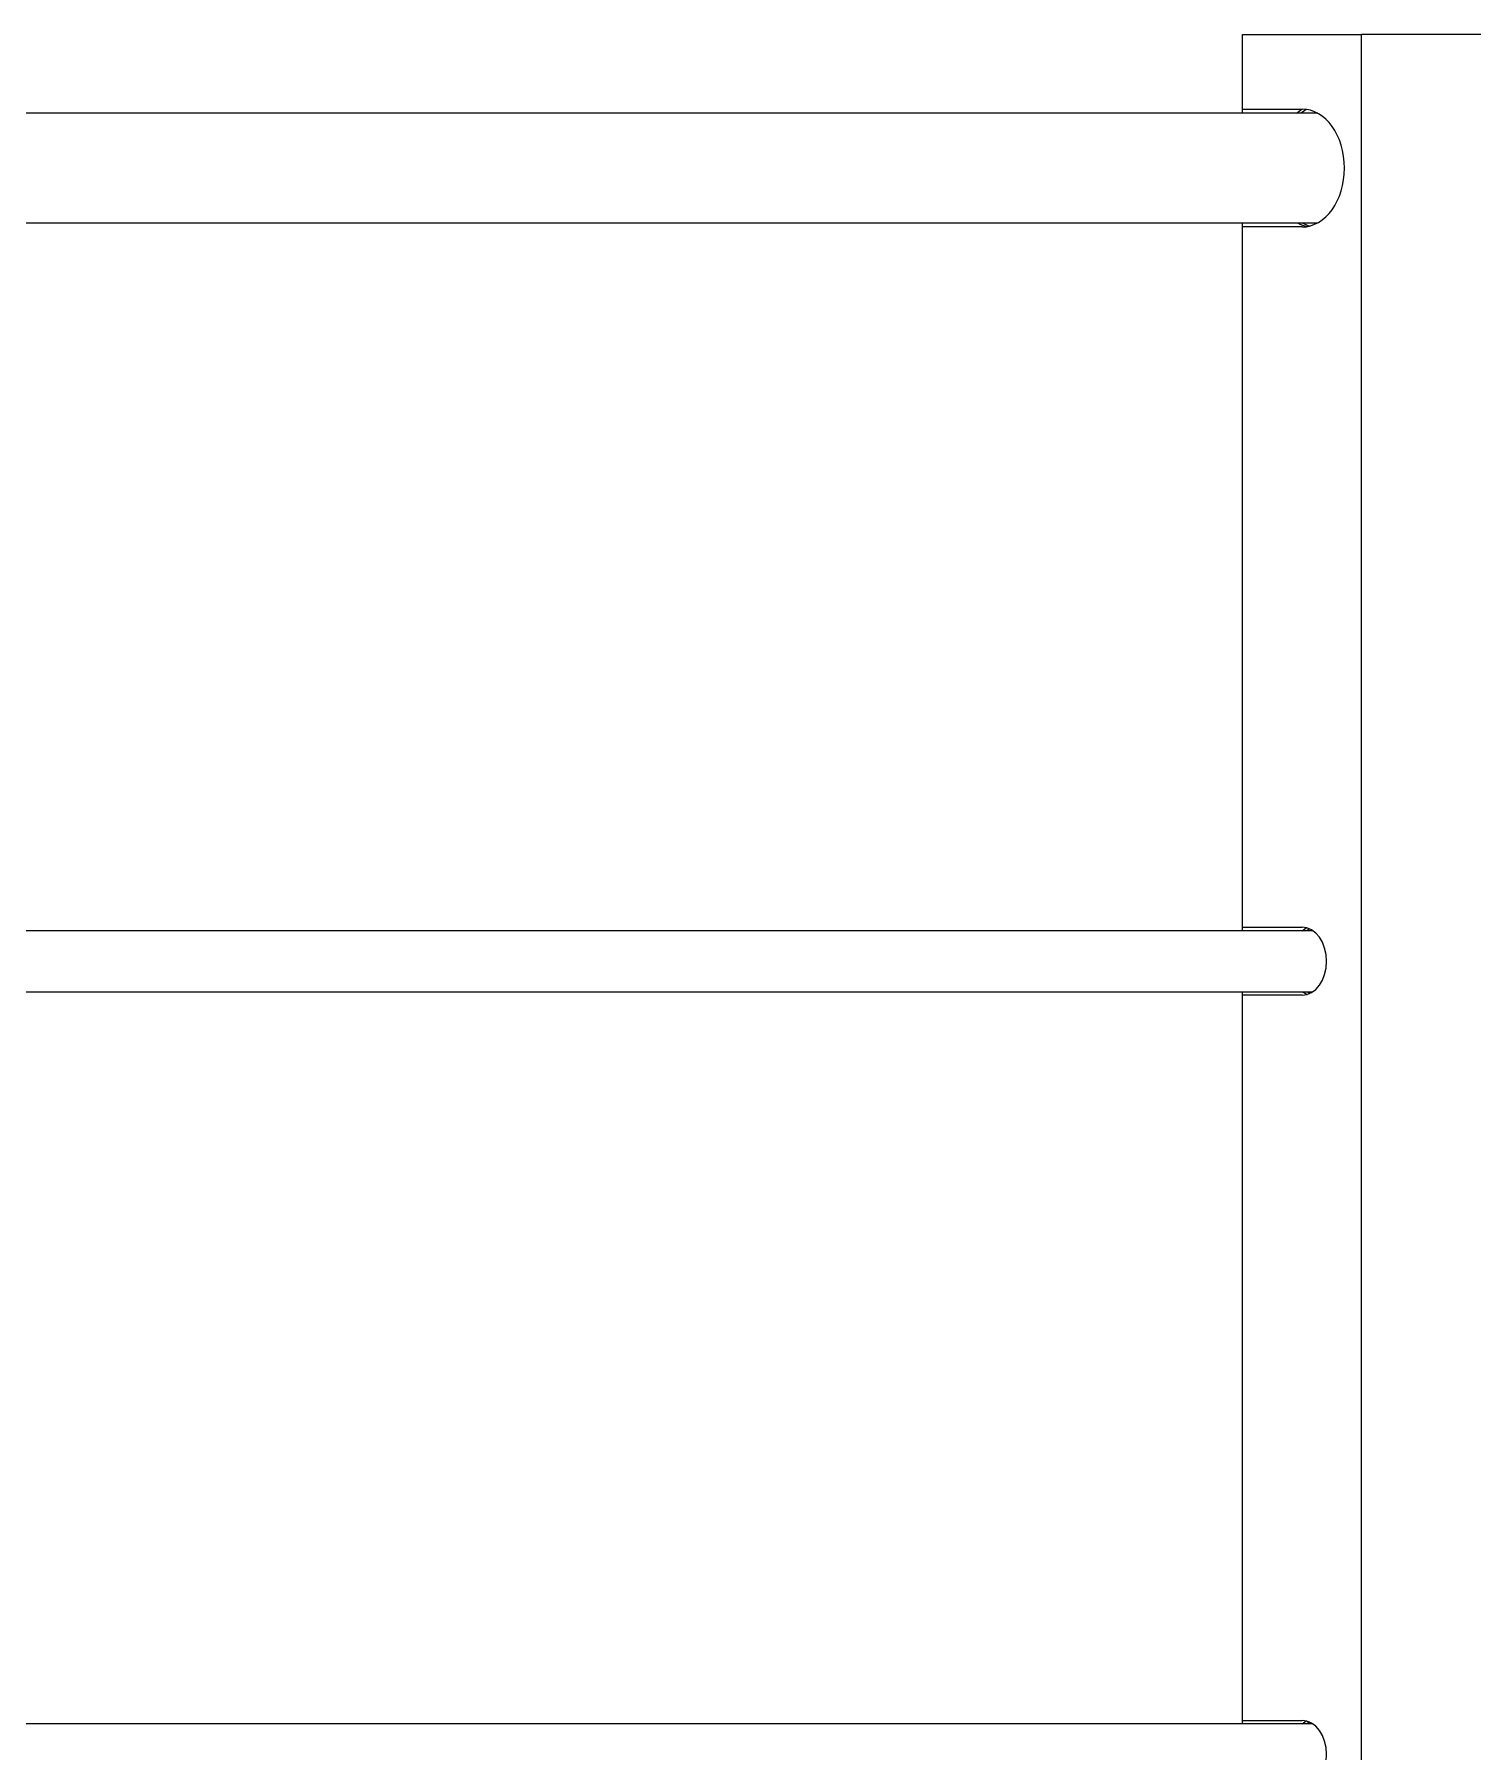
# Model space of a CAD drawing. Header units: millimetres. Extents: x 0 to 100323, y 0 to 59400.
# Drawn here: x 20483 to 21117, y 51566 to 52324 of the extents above; entities that cross this region are included whole.
import ezdxf

# ---------------------------------------------------------------- set-up
doc = ezdxf.new("R2010")
doc.units = ezdxf.units.MM
doc.header["$LTSCALE"] = 100
doc.layers.add('Visible', color=7, linetype='Continuous', lineweight=25)

msp = doc.modelspace()

# ---------------------------------------------------------------- linework, layer by layer
at = {"layer": 'Visible'}
for p, q in [((21015.81, 52320.53), (21015.67, 52320.53)), ((21015.67, 52320.53), (21015.67, 52288.68)), ((21015.81, 52323.53), (21068.43, 52323.53)), ((21015.81, 52290.53), (21015.81, 52323.53)), ((21130.81, 52323.53), (21068.43, 52323.53)), ((21068.43, 51112.53), (21068.43, 52323.53)), ((21049.06, 52288.68), (19684.97, 52288.68)), ((21015.81, 52290.53), (21042.12, 52290.53)), ((21039.7, 52288.68), (21042.01, 52290.53)), ((21043.93, 52290.41), (21041.78, 52288.68)), ((19684.97, 52240.38), (21049.06, 52240.38)), ((21015.67, 52240.38), (21015.67, 51927.98)), ((21015.81, 51929.53), (21015.81, 52238.53)), ((21042.12, 52238.53), (21015.81, 52238.53)), ((21046.91, 51927.98), (19684.97, 51927.98)), ((21015.81, 51929.53), (21042.12, 51929.53)), ((21042.2, 51927.98), (21043.88, 51929.33)), ((21045.35, 51928.84), (21044.28, 51927.98)), ((19684.97, 51901.08), (21046.91, 51901.08)), ((21015.67, 51901.08), (21015.67, 51577.98)), ((21015.81, 51579.53), (21015.81, 51899.53)), ((21042.12, 51899.53), (21015.81, 51899.53)), ((21046.91, 51577.98), (19684.97, 51577.98)), ((21015.81, 51579.53), (21042.12, 51579.53)), ((21042.2, 51577.98), (21043.88, 51579.33)), ((21045.35, 51578.84), (21044.28, 51577.98))]:
    msp.add_line(p, q, dxfattribs=at)
for centre, major_axis, start_param, end_param in [((21042.12, 52264.53), (0, 26), 3.141593, 6.283185), ((21047.03, 52264.53), (0, -26), 5.903675, 6.15189), ((21049.11, 52264.53), (0, -26), 5.903675, 6.095696), ((21042.12, 51914.53), (0, 15), 3.141593, 6.283185), ((21047.03, 51914.53), (0, -15), 5.824571, 6.054266), ((21049.11, 51914.53), (0, -15), 5.824571, 5.954202), ((21042.12, 51564.53), (0, 15), 3.141593, 6.283185)]:
    msp.add_ellipse(centre, major_axis=major_axis, ratio=0.720828, start_param=start_param, end_param=end_param, dxfattribs=at)

doc.saveas('drawing.dxf')
